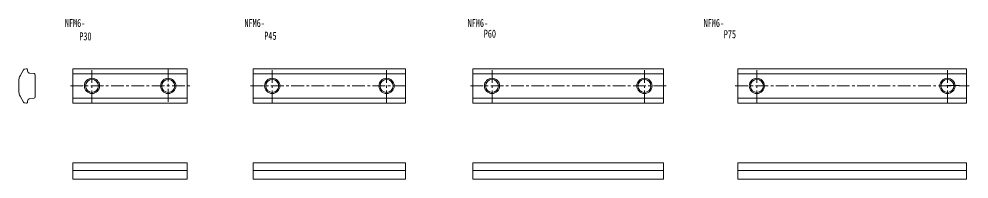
# Model space of a CAD drawing. Units: millimetres on the paper. Extents: x -577 to -203, y -396 to -333.
import ezdxf
from ezdxf.enums import TextEntityAlignment as Align

# ---------------------------------------------------------------- set-up
doc = ezdxf.new("R2010")
doc.units = ezdxf.units.MM
doc.linetypes.add('CHAIN1', pattern=[8, 5, -1, 1, -1])
for name, color, linetype, lineweight in [('0-0', 7, 'Continuous', 18), ('0-1', 4, 'CHAIN1', 9), ('0-8', 7, 'Continuous', 18), ('0-F', 7, 'Continuous', 18)]:
    doc.layers.add(name, color=color, linetype=linetype, lineweight=lineweight)
doc.styles.add('ＭＳ ゴシック', font='')
doc.styles.get('ＭＳ ゴシック').set_extended_font_data('MS Gothic')

msp = doc.modelspace()

# ---------------------------------------------------------------- linework, layer by layer
at = {"layer": '0-0'}
for p, q in [((-575.578, -353.133), (-576.944, -355.5)), ((-574.575, -352.713), (-575.274, -352.9)), ((-573.946, -353.517), (-573.946, -353.196)), ((-571.402, -354.656), (-573.033, -354.513)), ((-570.946, -363.838), (-570.946, -355.154)), ((-511.118, -354.696), (-556.118, -354.696)), ((-425.166, -354.696), (-485.166, -354.696)), ((-323.66, -354.696), (-398.66, -354.696)), ((-294.413, -352.696), (-294.413, -366.296)), ((-204.413, -352.696), (-294.413, -352.696)), ((-204.413, -354.696), (-294.413, -354.696)), ((-577.346, -357), (-577.346, -361.992)), ((-576.944, -363.492), (-575.578, -365.859)), ((-575.274, -366.092), (-574.575, -366.279)), ((-573.946, -365.796), (-573.946, -365.475)), ((-573.033, -364.479), (-571.402, -364.336)), ((-511.118, -364.296), (-556.118, -364.296)), ((-425.166, -364.296), (-485.166, -364.296)), ((-323.66, -364.296), (-398.66, -364.296)), ((-204.413, -364.296), (-294.413, -364.296)), ((-556.118, -389.769), (-511.118, -389.769)), ((-485.166, -389.769), (-425.166, -389.769)), ((-398.66, -389.769), (-323.66, -389.769)), ((-294.413, -389.769), (-204.413, -389.769)), ((-556.118, -392.769), (-511.118, -392.769)), ((-556.118, -396.169), (-511.118, -396.169)), ((-485.166, -392.769), (-425.166, -392.769)), ((-485.166, -396.169), (-425.166, -396.169)), ((-398.66, -392.769), (-323.66, -392.769)), ((-398.66, -396.169), (-323.66, -396.169)), ((-294.413, -392.769), (-204.413, -392.769)), ((-294.413, -396.169), (-204.413, -396.169))]:
    msp.add_line(p, q, dxfattribs=at)
for points in [[(-511.118, -352.696), (-556.118, -352.696), (-556.118, -366.296), (-511.118, -366.296)], [(-425.166, -352.696), (-485.166, -352.696), (-485.166, -366.296), (-425.166, -366.296)], [(-323.66, -352.696), (-398.66, -352.696), (-398.66, -366.296), (-323.66, -366.296)]]:
    msp.add_lwpolyline(points, close=True, dxfattribs=at)
msp.add_lwpolyline([(-294.413, -366.296), (-204.413, -366.296), (-204.413, -352.696)], dxfattribs=at)
at = {"layer": '0-0', "color": 4, "lineweight": 9}
for centre in [(-548.618, -359.496), (-518.618, -359.496), (-477.666, -359.496), (-432.666, -359.496), (-391.16, -359.496), (-331.16, -359.496), (-286.913, -359.496), (-211.913, -359.496)]:
    msp.add_circle(centre, 3, dxfattribs=at)
at = {"layer": '0-0'}
for centre, radius, start, end in [((-575.145, -353.383), 0.5, 105, 150), ((-574.446, -353.196), 0.5, 48.5927, 105), ((-574.446, -353.196), 0.5, 0, 48.5927), ((-572.946, -353.517), 1, 180, 265), ((-571.446, -355.154), 0.5, 0, 85), ((-574.346, -357), 3, 150, 180), ((-574.346, -361.992), 3, 180, 210), ((-575.145, -365.609), 0.5, 210, 255), ((-574.446, -365.796), 0.5, 255, 311.4073), ((-574.446, -365.796), 0.5, 311.4073, 0), ((-572.946, -365.475), 1, 95, 180), ((-571.446, -363.838), 0.5, 275, 0)]:
    msp.add_arc(centre, radius, start, end, dxfattribs=at)
at = {"layer": '0-1'}
for p, q in [((-548.618, -366.296), (-548.618, -352.696)), ((-518.618, -352.696), (-518.618, -366.296)), ((-477.666, -366.296), (-477.666, -352.696)), ((-432.666, -366.296), (-432.666, -352.696)), ((-391.16, -366.296), (-391.16, -352.696)), ((-331.16, -366.296), (-331.16, -352.696)), ((-286.913, -366.296), (-286.913, -352.696)), ((-211.913, -366.296), (-211.913, -352.696)), ((-557.118, -359.496), (-510.118, -359.496)), ((-486.166, -359.496), (-424.166, -359.496)), ((-399.66, -359.496), (-322.66, -359.496)), ((-295.413, -359.496), (-203.413, -359.496))]:
    msp.add_line(p, q, dxfattribs=at)
at = {"layer": '0-1', "color": 7, "linetype": 'Continuous', "lineweight": 18}
for centre in [(-548.618, -359.496), (-518.618, -359.496), (-477.666, -359.496), (-432.666, -359.496), (-391.16, -359.496), (-331.16, -359.496), (-286.913, -359.496), (-211.913, -359.496)]:
    msp.add_circle(centre, 2.55, dxfattribs=at)
at = {"layer": '0-8'}
for p, q in [((-556.118, -389.769), (-556.118, -396.169)), ((-511.118, -389.769), (-511.118, -396.169)), ((-485.166, -389.769), (-485.166, -396.169)), ((-425.166, -389.769), (-425.166, -396.169)), ((-398.66, -389.769), (-398.66, -396.169)), ((-323.66, -389.769), (-323.66, -396.169)), ((-294.413, -389.769), (-294.413, -396.169)), ((-204.413, -389.769), (-204.413, -396.169))]:
    msp.add_line(p, q, dxfattribs=at)
at = {"layer": '0-F'}
msp.add_line((-207.119, -359.265), (-212.119, -359.265), dxfattribs=at)

# ---------------------------------------------------------------- texts
at = {"layer": '0-8', "style": 'ＭＳ ゴシック', "width": 0.75}
for s, p in [('NFM6-', (-559.295, -337.216)), ('NFM6-', (-488.612, -337.216)), ('NFM6-', (-400.755, -337.216)), ('NFM6-', (-307.862, -337.216)), ('P30', (-553.619, -342.47)), ('P45', (-480.812, -342.249)), ('P60', (-394.411, -341.421)), ('P75', (-299.931, -341.642))]:
    msp.add_text(s, height=3.152, dxfattribs=at).set_placement(p, align=Align.BOTTOM_LEFT)

doc.saveas('drawing.dxf')
